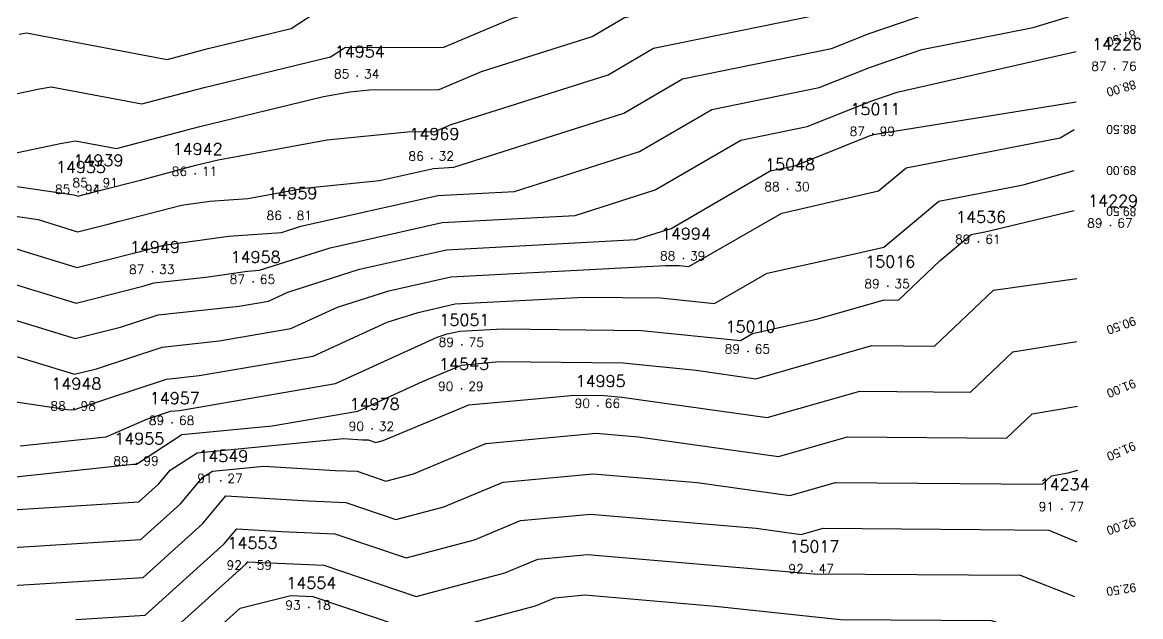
# Model space of a CAD drawing. Header units: millimetres. Extents: x 1412565 to 1412813, y 4931476 to 4931699.
# Drawn here: x 1412723.53 to 1412748.43, y 4931502.86 to 4931516.08 of the extents above; entities that cross this region are included whole.
import ezdxf
from ezdxf.enums import TextEntityAlignment as Align

# ---------------------------------------------------------------- set-up
doc = ezdxf.new("R2010")
doc.units = ezdxf.units.MM
for name, color, linetype in [('CIVIL', 50, 'Continuous'), ('CIVIL-DRAW', 80, 'Continuous'), ('CIVIL-NONAME', 130, 'Continuous'), ('CIVIL-TEXT', 240, 'Continuous'), ('CIVIL-Z', 50, 'Continuous'), ('Tcontours0', 7, 'Continuous'), ('Tcontours1', 7, 'Continuous'), ('Tcontours2', 7, 'Continuous')]:
    doc.layers.add(name, color=color, linetype=linetype)
doc.styles.add('CIVILCADMAIN', font='TXT.SHX')
doc.styles.add('MAVAT_HebTXT', font='hebtxt.shx')
doc.styles.get("Standard").update_dxf_attribs({"font": 'arial.ttf'})

# ---------------------------------------------------------------- blocks, each defined once
blk = doc.blocks.new('CIVIL-ZZ')
at = {"layer": 'CIVIL-DRAW'}
blk.add_point((0, 0), dxfattribs=at)
at = {"layer": 'CIVIL-NONAME'}
blk.add_attdef('NAME', text='', height=1.8, dxfattribs=at).set_placement((0, 2.1), align=Align.CENTER)
at = {"layer": 'CIVIL-TEXT', "flags": 8}
blk.add_attdef('TEXT', text='', height=2, dxfattribs=at).set_placement((0.2, -3.3), align=Align.CENTER)
at = {"layer": 'CIVIL-Z'}
blk.add_attdef('Z1', text='', height=1.6, dxfattribs=at).set_placement((-0.75, -0.225), align=Align.RIGHT)
blk.add_attdef('Z2', (0.75, -0.225), '', height=1.6, dxfattribs=at)

msp = doc.modelspace()

# ---------------------------------------------------------------- linework, layer by layer
at = {"layer": 'Tcontours0'}
for points, elevation in [([(1412721.365, 4931514.069), (1412723.92, 4931514.6), (1412724.173, 4931514.646), (1412726.195, 4931514.265), (1412727.579, 4931514.632), (1412730.395, 4931515.311), (1412730.73, 4931515.53), (1412731.414, 4931515.52), (1412732.918, 4931515.527), (1412734.434, 4931516.167), (1412735.871, 4931516.624), (1412736.288, 4931516.866), (1412741.444, 4931517.916), (1412741.834, 4931518.059), (1412742.064, 4931518.075), (1412742.206, 4931518.173), (1412742.49, 4931518.244), (1412744.764, 4931519.503), (1412745.455, 4931520.394), (1412745.618, 4931520.51), (1412746.539, 4931521.077), (1412746.968, 4931521.535)], 85), ([(1412722.343, 4931505.859), (1412726.005, 4931506.248), (1412726.081, 4931506.253), (1412726.09, 4931506.261), (1412726.095, 4931506.267), (1412727.087, 4931506.91), (1412729.095, 4931507.105), (1412731.002, 4931507.432), (1412732.443, 4931508.09), (1412733.315, 4931508.456), (1412734.152, 4931508.536), (1412736.902, 4931508.504), (1412738.533, 4931508.341), (1412739.866, 4931508.153), (1412742.448, 4931508.889), (1412743.842, 4931508.878), (1412745.156, 4931510.126), (1412747.011, 4931510.381)], 90)]:
    msp.add_lwpolyline(points, dxfattribs=dict(at, elevation=elevation))
at = {"layer": 'Tcontours1'}
for points, elevation in [([(1412720.215, 4931512.897), (1412724.684, 4931512.244), (1412724.778, 4931512.215), (1412724.851, 4931512.233), (1412725.25, 4931512.338), (1412726.164, 4931512.572), (1412727.4, 4931512.9), (1412727.896, 4931513.02), (1412730.317, 4931513.466), (1412732.108, 4931513.648), (1412732.715, 4931513.651), (1412733.082, 4931513.806), (1412736.573, 4931514.915), (1412737.586, 4931515.504), (1412741.821, 4931516.366), (1412742.36, 4931516.582), (1412743.845, 4931517.091), (1412744.58, 4931517.453), (1412745.577, 4931517.757), (1412746.958, 4931519.384)], 86), ([(1412723.083, 4931511.138), (1412724.745, 4931510.629), (1412726.038, 4931510.953), (1412726.137, 4931510.979), (1412726.687, 4931511.12), (1412728.126, 4931511.323), (1412729.305, 4931511.409), (1412729.738, 4931511.548), (1412732.783, 4931512.229), (1412734.49, 4931512.321), (1412737.275, 4931513.206), (1412738.883, 4931514.141), (1412741.277, 4931514.629), (1412742.415, 4931515.083), (1412743.559, 4931515.475), (1412746.035, 4931515.965), (1412746.868, 4931516.219), (1412746.965, 4931516.815)], 87), ([(1412721.482, 4931510.033), (1412724.712, 4931509.044), (1412725.719, 4931509.296), (1412726.555, 4931509.572), (1412728.36, 4931509.769), (1412729.017, 4931509.881), (1412729.445, 4931510.077), (1412731.04, 4931510.589), (1412732.978, 4931511.022), (1412737.195, 4931511.248), (1412737.976, 4931511.497), (1412740.181, 4931512.779), (1412740.733, 4931512.891), (1412742.409, 4931513.56), (1412742.472, 4931513.575), (1412742.485, 4931513.585), (1412746.993, 4931514.313)], 88), ([(1412720.266, 4931508.096), (1412724.536, 4931507.467), (1412724.634, 4931507.458), (1412724.708, 4931507.466), (1412724.743, 4931507.481), (1412726.743, 4931508.142), (1412727.473, 4931508.222), (1412730.01, 4931508.657), (1412731.659, 4931509.41), (1412732.343, 4931509.629), (1412733.173, 4931509.815), (1412736.039, 4931509.969), (1412737.739, 4931509.949), (1412738.947, 4931509.828), (1412740.114, 4931510.498), (1412742.057, 4931510.93), (1412742.715, 4931511.082), (1412743.935, 4931512.104), (1412745.819, 4931512.469), (1412746.95, 4931512.783)], 89), ([(1412721.66, 4931504.292), (1412726.176, 4931504.573), (1412727.059, 4931505.369), (1412727.556, 4931505.962), (1412727.767, 4931506.099), (1412728.908, 4931506.21), (1412730.505, 4931506.114), (1412730.985, 4931506.094), (1412731.627, 4931505.876), (1412732.243, 4931506.04), (1412733.855, 4931506.712), (1412736.307, 4931506.938), (1412737.244, 4931506.859), (1412740.37, 4931506.419), (1412741.906, 4931506.857), (1412745.445, 4931506.828), (1412746.017, 4931507.371), (1412747.026, 4931507.544)], 91), ([(1412724.726, 4931502.797), (1412726.271, 4931502.894), (1412728.028, 4931504.476), (1412728.309, 4931504.813), (1412729.307, 4931504.753), (1412730.492, 4931504.702), (1412732.078, 4931504.165), (1412733.599, 4931504.569), (1412734.623, 4931504.996), (1412736.18, 4931505.14), (1412739.874, 4931504.826), (1412740.873, 4931504.685), (1412741.365, 4931504.825), (1412744.85, 4931504.797), (1412746.386, 4931504.786), (1412747.01, 4931504.523)], 92), ([(1412708.967, 4931496.229), (1412710.951, 4931497.834), (1412711.221, 4931497.95), (1412711.425, 4931497.788), (1412712.869, 4931498.195), (1412716.414, 4931498.956), (1412718.464, 4931499.755), (1412719.728, 4931500.679), (1412720.781, 4931500.852), (1412725.732, 4931501.063), (1412726.32, 4931501.334), (1412726.713, 4931501.543), (1412728.384, 4931503.046), (1412729.51, 4931503.332), (1412729.999, 4931503.31), (1412732.53, 4931502.453), (1412734.956, 4931503.098), (1412735.392, 4931503.28), (1412736.054, 4931503.341), (1412738.961, 4931503.094), (1412741.75, 4931502.793), (1412745.107, 4931502.771), (1412746.957, 4931502.147)], 93)]:
    msp.add_lwpolyline(points, dxfattribs=dict(at, elevation=elevation))
at = {"layer": 'Tcontours2'}
for points, elevation in [([(1412723.463, 4931515.818), (1412723.626, 4931515.848), (1412726.758, 4931515.256), (1412727.668, 4931515.498), (1412729.52, 4931515.944), (1412730.348, 4931516.485), (1412732.038, 4931516.461), (1412733.019, 4931516.466), (1412735.11, 4931517.348), (1412735.52, 4931517.478), (1412735.639, 4931517.548), (1412737.112, 4931517.847), (1412739.454, 4931518.703), (1412740.834, 4931518.8), (1412741.689, 4931519.388), (1412743.389, 4931519.814), (1412744.57, 4931520.468), (1412744.929, 4931520.931), (1412745.265, 4931521.17), (1412746.969, 4931522.448)], 84.5), ([(1412723.182, 4931513.133), (1412724.378, 4931513.382), (1412724.721, 4931513.445), (1412725.632, 4931513.273), (1412727.489, 4931513.766), (1412730.24, 4931514.429), (1412730.827, 4931514.537), (1412731.261, 4931514.581), (1412732.816, 4931514.589), (1412733.758, 4931514.986), (1412736.222, 4931515.769), (1412736.937, 4931516.185), (1412742.092, 4931517.235), (1412742.332, 4931517.331), (1412742.992, 4931517.557), (1412744.784, 4931518.442), (1412744.958, 4931518.538), (1412745.46, 4931519.185), (1412746.265, 4931519.999), (1412746.954, 4931520.596)], 85.5), ([(1412720.469, 4931512.19), (1412723.883, 4931511.691), (1412724.762, 4931511.422), (1412725.445, 4931511.593), (1412725.694, 4931511.658), (1412727.076, 4931512.013), (1412727.707, 4931512.102), (1412728.556, 4931512.164), (1412729.806, 4931512.394), (1412731.489, 4931512.565), (1412732.685, 4931512.833), (1412733.137, 4931512.857), (1412736.924, 4931514.06), (1412738.234, 4931514.823), (1412741.549, 4931515.498), (1412742.388, 4931515.832), (1412744.109, 4931516.422), (1412744.841, 4931516.567), (1412746.223, 4931516.988), (1412746.965, 4931518.076)], 86.5), ([(1412722.283, 4931510.585), (1412724.729, 4931509.837), (1412726.25, 4931510.217), (1412726.462, 4931510.287), (1412727.62, 4931510.413), (1412728.544, 4931510.544), (1412728.816, 4931510.564), (1412730.389, 4931511.068), (1412732.88, 4931511.626), (1412735.842, 4931511.784), (1412737.625, 4931512.351), (1412739.532, 4931513.46), (1412741.005, 4931513.76), (1412742.443, 4931514.334), (1412743.009, 4931514.528), (1412746.993, 4931515.435)], 87.5), ([(1412722.788, 4931508.835), (1412724.696, 4931508.251), (1412725.189, 4931508.374), (1412726.649, 4931508.857), (1412727.916, 4931508.995), (1412729.514, 4931509.269), (1412730.552, 4931509.743), (1412731.692, 4931510.109), (1412733.076, 4931510.419), (1412737.851, 4931510.675), (1412738.158, 4931510.671), (1412738.376, 4931510.649), (1412740.44, 4931511.835), (1412740.995, 4931511.959), (1412742.594, 4931512.329), (1412743.21, 4931512.844), (1412746.638, 4931513.51), (1412746.95, 4931513.697)], 88.5), ([(1412723.489, 4931506.659), (1412725.401, 4931506.862), (1412726.307, 4931507.252), (1412726.836, 4931507.427), (1412727.03, 4931507.448), (1412730.506, 4931508.044), (1412732.766, 4931509.077), (1412732.994, 4931509.15), (1412733.271, 4931509.212), (1412734.226, 4931509.263), (1412737.321, 4931509.226), (1412739.519, 4931509.006), (1412739.788, 4931509.161), (1412741.245, 4931509.485), (1412742.719, 4931509.905), (1412743.04, 4931509.903), (1412743.965, 4931510.781), (1412744.66, 4931511.363), (1412745, 4931511.429), (1412746.95, 4931511.892)], 89.5), ([(1412722.244, 4931505.171), (1412726.128, 4931505.413), (1412726.574, 4931505.815), (1412726.825, 4931506.115), (1412727.427, 4931506.505), (1412730.681, 4931506.82), (1412731.104, 4931506.795), (1412731.231, 4931506.79), (1412731.401, 4931506.732), (1412731.564, 4931506.775), (1412733.471, 4931507.57), (1412735.035, 4931507.714), (1412735.817, 4931507.789), (1412736.484, 4931507.781), (1412736.879, 4931507.742), (1412740.118, 4931507.286), (1412742.177, 4931507.873), (1412744.644, 4931507.853), (1412745.586, 4931508.748), (1412747.011, 4931508.982)], 90.5), ([(1412717.748, 4931502.197), (1412719.191, 4931503.252), (1412719.613, 4931503.763), (1412720.081, 4931503.584), (1412723.193, 4931503.544), (1412726.223, 4931503.733), (1412727.544, 4931504.923), (1412728.063, 4931505.544), (1412729.906, 4931505.434), (1412730.738, 4931505.398), (1412731.853, 4931505.021), (1412732.921, 4931505.305), (1412734.239, 4931505.854), (1412736.244, 4931506.039), (1412738.559, 4931505.842), (1412740.622, 4931505.552), (1412741.635, 4931505.841), (1412746.247, 4931505.803), (1412746.448, 4931505.994), (1412746.819, 4931506.061), (1412747.036, 4931506.121)], 91.5), ([(1412709.03, 4931497.076), (1412709.958, 4931498.227), (1412711.352, 4931498.827), (1412711.377, 4931498.807), (1412711.554, 4931498.857), (1412716.627, 4931499.946), (1412718.225, 4931500.569), (1412719.778, 4931501.704), (1412720.399, 4931501.806), (1412726.145, 4931502.051), (1412726.259, 4931502.05), (1412726.318, 4931502.054), (1412728.513, 4931504.03), (1412728.556, 4931504.082), (1412728.708, 4931504.073), (1412730.245, 4931504.006), (1412732.304, 4931503.309), (1412734.278, 4931503.834), (1412735.008, 4931504.138), (1412736.117, 4931504.24), (1412740.988, 4931503.826), (1412741.146, 4931503.809), (1412745.746, 4931503.779), (1412746.961, 4931503.308)], 92.5)]:
    msp.add_lwpolyline(points, dxfattribs=dict(at, elevation=elevation))

# ---------------------------------------------------------------- block references
at = {"layer": 'CIVIL'}
ref = msp.add_blockref('CIVIL-ZZ', (1412747.85, 4931515.05, 87.76), dxfattribs=dict(at, xscale=0.2, yscale=0.2))
ref.add_attrib('Z2', '76', (1412748, 4931515.005), dxfattribs={"layer": 'CIVIL-Z', "height": 0.2, "style": 'CIVILCADMAIN'})
ref.add_attrib('Z1', '87', (1412747.33, 4931515.005), dxfattribs={"layer": 'CIVIL-Z', "height": 0.2, "style": 'CIVILCADMAIN'})
ref.add_attrib('NAME', '14226', (1412747.35, 4931515.47), dxfattribs={"layer": 'CIVIL-NONAME', "height": 0.26, "style": 'CIVILCADMAIN'})
ref = msp.add_blockref('CIVIL-ZZ', (1412730.99, 4931514.88, 85.34), dxfattribs=dict(at, xscale=0.2, yscale=0.2))
ref.add_attrib('Z2', '34', (1412731.14, 4931514.835), dxfattribs={"layer": 'CIVIL-Z', "height": 0.2, "style": 'CIVILCADMAIN'})
ref.add_attrib('Z1', '85', (1412730.47, 4931514.835), dxfattribs={"layer": 'CIVIL-Z', "height": 0.2, "style": 'CIVILCADMAIN'})
ref.add_attrib('NAME', '14954', (1412730.49, 4931515.3), dxfattribs={"layer": 'CIVIL-NONAME', "height": 0.26, "style": 'CIVILCADMAIN'})
ref = msp.add_blockref('CIVIL-ZZ', (1412742.47, 4931513.6, 87.99), dxfattribs=dict(at, xscale=0.2, yscale=0.2))
ref.add_attrib('Z2', '99', (1412742.62, 4931513.555), dxfattribs={"layer": 'CIVIL-Z', "height": 0.2, "style": 'CIVILCADMAIN'})
ref.add_attrib('Z1', '87', (1412741.95, 4931513.555), dxfattribs={"layer": 'CIVIL-Z', "height": 0.2, "style": 'CIVILCADMAIN'})
ref.add_attrib('NAME', '15011', (1412741.97, 4931514.02), dxfattribs={"layer": 'CIVIL-NONAME', "height": 0.26, "style": 'CIVILCADMAIN'})
ref = msp.add_blockref('CIVIL-ZZ', (1412732.65, 4931513.05, 86.32), dxfattribs=dict(at, xscale=0.2, yscale=0.2))
ref.add_attrib('Z2', '32', (1412732.8, 4931513.005), dxfattribs={"layer": 'CIVIL-Z', "height": 0.2, "style": 'CIVILCADMAIN'})
ref.add_attrib('Z1', '86', (1412732.13, 4931513.005), dxfattribs={"layer": 'CIVIL-Z', "height": 0.2, "style": 'CIVILCADMAIN'})
ref.add_attrib('NAME', '14969', (1412732.15, 4931513.47), dxfattribs={"layer": 'CIVIL-NONAME', "height": 0.26, "style": 'CIVILCADMAIN'})
ref = msp.add_blockref('CIVIL-ZZ', (1412727.38, 4931512.71, 86.11), dxfattribs=dict(at, xscale=0.2, yscale=0.2))
ref.add_attrib('Z2', '11', (1412727.53, 4931512.665), dxfattribs={"layer": 'CIVIL-Z', "height": 0.2, "style": 'CIVILCADMAIN'})
ref.add_attrib('Z1', '86', (1412726.86, 4931512.665), dxfattribs={"layer": 'CIVIL-Z', "height": 0.2, "style": 'CIVILCADMAIN'})
ref.add_attrib('NAME', '14942', (1412726.88, 4931513.13), dxfattribs={"layer": 'CIVIL-NONAME', "height": 0.26, "style": 'CIVILCADMAIN'})
ref = msp.add_blockref('CIVIL-ZZ', (1412724.78, 4931512.31, 85.94), dxfattribs=dict(at, xscale=0.2, yscale=0.2))
ref.add_attrib('Z2', '94', (1412724.93, 4931512.265), dxfattribs={"layer": 'CIVIL-Z', "height": 0.2, "style": 'CIVILCADMAIN'})
ref.add_attrib('Z1', '85', (1412724.26, 4931512.265), dxfattribs={"layer": 'CIVIL-Z', "height": 0.2, "style": 'CIVILCADMAIN'})
ref.add_attrib('NAME', '14935', (1412724.28, 4931512.73), dxfattribs={"layer": 'CIVIL-NONAME', "height": 0.26, "style": 'CIVILCADMAIN'})
ref = msp.add_blockref('CIVIL-ZZ', (1412725.17, 4931512.46, 85.91), dxfattribs=dict(at, xscale=0.2, yscale=0.2))
ref.add_attrib('Z2', '91', (1412725.32, 4931512.415), dxfattribs={"layer": 'CIVIL-Z', "height": 0.2, "style": 'CIVILCADMAIN'})
ref.add_attrib('Z1', '85', (1412724.65, 4931512.415), dxfattribs={"layer": 'CIVIL-Z', "height": 0.2, "style": 'CIVILCADMAIN'})
ref.add_attrib('NAME', '14939', (1412724.67, 4931512.88), dxfattribs={"layer": 'CIVIL-NONAME', "height": 0.26, "style": 'CIVILCADMAIN'})
ref = msp.add_blockref('CIVIL-ZZ', (1412740.57, 4931512.37, 88.3), dxfattribs=dict(at, xscale=0.2, yscale=0.2))
ref.add_attrib('Z2', '30', (1412740.72, 4931512.325), dxfattribs={"layer": 'CIVIL-Z', "height": 0.2, "style": 'CIVILCADMAIN'})
ref.add_attrib('Z1', '88', (1412740.05, 4931512.325), dxfattribs={"layer": 'CIVIL-Z', "height": 0.2, "style": 'CIVILCADMAIN'})
ref.add_attrib('NAME', '15048', (1412740.07, 4931512.79), dxfattribs={"layer": 'CIVIL-NONAME', "height": 0.26, "style": 'CIVILCADMAIN'})
ref = msp.add_blockref('CIVIL-ZZ', (1412729.49, 4931511.73, 86.81), dxfattribs=dict(at, xscale=0.2, yscale=0.2))
ref.add_attrib('Z2', '81', (1412729.64, 4931511.685), dxfattribs={"layer": 'CIVIL-Z', "height": 0.2, "style": 'CIVILCADMAIN'})
ref.add_attrib('Z1', '86', (1412728.97, 4931511.685), dxfattribs={"layer": 'CIVIL-Z', "height": 0.2, "style": 'CIVILCADMAIN'})
ref.add_attrib('NAME', '14959', (1412728.99, 4931512.15), dxfattribs={"layer": 'CIVIL-NONAME', "height": 0.26, "style": 'CIVILCADMAIN'})
ref = msp.add_blockref('CIVIL-ZZ', (1412747.76, 4931511.56, 89.67), dxfattribs=dict(at, xscale=0.2, yscale=0.2))
ref.add_attrib('Z2', '67', (1412747.91, 4931511.515), dxfattribs={"layer": 'CIVIL-Z', "height": 0.2, "style": 'CIVILCADMAIN'})
ref.add_attrib('Z1', '89', (1412747.24, 4931511.515), dxfattribs={"layer": 'CIVIL-Z', "height": 0.2, "style": 'CIVILCADMAIN'})
ref.add_attrib('NAME', '14229', (1412747.26, 4931511.98), dxfattribs={"layer": 'CIVIL-NONAME', "height": 0.26, "style": 'CIVILCADMAIN'})
ref = msp.add_blockref('CIVIL-ZZ', (1412744.82, 4931511.2, 89.61), dxfattribs=dict(at, xscale=0.2, yscale=0.2))
ref.add_attrib('Z2', '61', (1412744.97, 4931511.155), dxfattribs={"layer": 'CIVIL-Z', "height": 0.2, "style": 'CIVILCADMAIN'})
ref.add_attrib('Z1', '89', (1412744.3, 4931511.155), dxfattribs={"layer": 'CIVIL-Z', "height": 0.2, "style": 'CIVILCADMAIN'})
ref.add_attrib('NAME', '14536', (1412744.32, 4931511.62), dxfattribs={"layer": 'CIVIL-NONAME', "height": 0.26, "style": 'CIVILCADMAIN'})
ref = msp.add_blockref('CIVIL-ZZ', (1412738.25, 4931510.83, 88.39), dxfattribs=dict(at, xscale=0.2, yscale=0.2))
ref.add_attrib('Z2', '39', (1412738.4, 4931510.785), dxfattribs={"layer": 'CIVIL-Z', "height": 0.2, "style": 'CIVILCADMAIN'})
ref.add_attrib('Z1', '88', (1412737.73, 4931510.785), dxfattribs={"layer": 'CIVIL-Z', "height": 0.2, "style": 'CIVILCADMAIN'})
ref.add_attrib('NAME', '14994', (1412737.75, 4931511.25), dxfattribs={"layer": 'CIVIL-NONAME', "height": 0.26, "style": 'CIVILCADMAIN'})
ref = msp.add_blockref('CIVIL-ZZ', (1412726.43, 4931510.53, 87.33), dxfattribs=dict(at, xscale=0.2, yscale=0.2))
ref.add_attrib('Z2', '33', (1412726.58, 4931510.485), dxfattribs={"layer": 'CIVIL-Z', "height": 0.2, "style": 'CIVILCADMAIN'})
ref.add_attrib('Z1', '87', (1412725.91, 4931510.485), dxfattribs={"layer": 'CIVIL-Z', "height": 0.2, "style": 'CIVILCADMAIN'})
ref.add_attrib('NAME', '14949', (1412725.93, 4931510.95), dxfattribs={"layer": 'CIVIL-NONAME', "height": 0.26, "style": 'CIVILCADMAIN'})
ref = msp.add_blockref('CIVIL-ZZ', (1412728.67, 4931510.31, 87.65), dxfattribs=dict(at, xscale=0.2, yscale=0.2))
ref.add_attrib('Z2', '65', (1412728.82, 4931510.265), dxfattribs={"layer": 'CIVIL-Z', "height": 0.2, "style": 'CIVILCADMAIN'})
ref.add_attrib('Z1', '87', (1412728.15, 4931510.265), dxfattribs={"layer": 'CIVIL-Z', "height": 0.2, "style": 'CIVILCADMAIN'})
ref.add_attrib('NAME', '14958', (1412728.17, 4931510.73), dxfattribs={"layer": 'CIVIL-NONAME', "height": 0.26, "style": 'CIVILCADMAIN'})
ref = msp.add_blockref('CIVIL-ZZ', (1412742.8, 4931510.21, 89.35), dxfattribs=dict(at, xscale=0.2, yscale=0.2))
ref.add_attrib('Z2', '35', (1412742.95, 4931510.165), dxfattribs={"layer": 'CIVIL-Z', "height": 0.2, "style": 'CIVILCADMAIN'})
ref.add_attrib('Z1', '89', (1412742.28, 4931510.165), dxfattribs={"layer": 'CIVIL-Z', "height": 0.2, "style": 'CIVILCADMAIN'})
ref.add_attrib('NAME', '15016', (1412742.3, 4931510.63), dxfattribs={"layer": 'CIVIL-NONAME', "height": 0.26, "style": 'CIVILCADMAIN'})
ref = msp.add_blockref('CIVIL-ZZ', (1412733.32, 4931508.91, 89.75), dxfattribs=dict(at, xscale=0.2, yscale=0.2))
ref.add_attrib('Z2', '75', (1412733.47, 4931508.865), dxfattribs={"layer": 'CIVIL-Z', "height": 0.2, "style": 'CIVILCADMAIN'})
ref.add_attrib('Z1', '89', (1412732.8, 4931508.865), dxfattribs={"layer": 'CIVIL-Z', "height": 0.2, "style": 'CIVILCADMAIN'})
ref.add_attrib('NAME', '15051', (1412732.82, 4931509.33), dxfattribs={"layer": 'CIVIL-NONAME', "height": 0.26, "style": 'CIVILCADMAIN'})
ref = msp.add_blockref('CIVIL-ZZ', (1412739.69, 4931508.76, 89.65), dxfattribs=dict(at, xscale=0.2, yscale=0.2))
ref.add_attrib('Z2', '65', (1412739.84, 4931508.715), dxfattribs={"layer": 'CIVIL-Z', "height": 0.2, "style": 'CIVILCADMAIN'})
ref.add_attrib('Z1', '89', (1412739.17, 4931508.715), dxfattribs={"layer": 'CIVIL-Z', "height": 0.2, "style": 'CIVILCADMAIN'})
ref.add_attrib('NAME', '15010', (1412739.19, 4931509.18), dxfattribs={"layer": 'CIVIL-NONAME', "height": 0.26, "style": 'CIVILCADMAIN'})
ref = msp.add_blockref('CIVIL-ZZ', (1412733.31, 4931507.93, 90.29), dxfattribs=dict(at, xscale=0.2, yscale=0.2))
ref.add_attrib('Z2', '29', (1412733.46, 4931507.885), dxfattribs={"layer": 'CIVIL-Z', "height": 0.2, "style": 'CIVILCADMAIN'})
ref.add_attrib('Z1', '90', (1412732.79, 4931507.885), dxfattribs={"layer": 'CIVIL-Z', "height": 0.2, "style": 'CIVILCADMAIN'})
ref.add_attrib('NAME', '14543', (1412732.81, 4931508.35), dxfattribs={"layer": 'CIVIL-NONAME', "height": 0.26, "style": 'CIVILCADMAIN'})
ref = msp.add_blockref('CIVIL-ZZ', (1412736.35, 4931507.55, 90.66), dxfattribs=dict(at, xscale=0.2, yscale=0.2))
ref.add_attrib('Z2', '66', (1412736.5, 4931507.505), dxfattribs={"layer": 'CIVIL-Z', "height": 0.2, "style": 'CIVILCADMAIN'})
ref.add_attrib('Z1', '90', (1412735.83, 4931507.505), dxfattribs={"layer": 'CIVIL-Z', "height": 0.2, "style": 'CIVILCADMAIN'})
ref.add_attrib('NAME', '14995', (1412735.85, 4931507.97), dxfattribs={"layer": 'CIVIL-NONAME', "height": 0.26, "style": 'CIVILCADMAIN'})
ref = msp.add_blockref('CIVIL-ZZ', (1412724.68, 4931507.49, 88.98), dxfattribs=dict(at, xscale=0.2, yscale=0.2))
ref.add_attrib('Z2', '98', (1412724.83, 4931507.445), dxfattribs={"layer": 'CIVIL-Z', "height": 0.2, "style": 'CIVILCADMAIN'})
ref.add_attrib('Z1', '88', (1412724.16, 4931507.445), dxfattribs={"layer": 'CIVIL-Z', "height": 0.2, "style": 'CIVILCADMAIN'})
ref.add_attrib('NAME', '14948', (1412724.18, 4931507.91), dxfattribs={"layer": 'CIVIL-NONAME', "height": 0.26, "style": 'CIVILCADMAIN'})
ref = msp.add_blockref('CIVIL-ZZ', (1412726.87, 4931507.17, 89.68), dxfattribs=dict(at, xscale=0.2, yscale=0.2))
ref.add_attrib('Z2', '68', (1412727.02, 4931507.125), dxfattribs={"layer": 'CIVIL-Z', "height": 0.2, "style": 'CIVILCADMAIN'})
ref.add_attrib('Z1', '89', (1412726.35, 4931507.125), dxfattribs={"layer": 'CIVIL-Z', "height": 0.2, "style": 'CIVILCADMAIN'})
ref.add_attrib('NAME', '14957', (1412726.37, 4931507.59), dxfattribs={"layer": 'CIVIL-NONAME', "height": 0.26, "style": 'CIVILCADMAIN'})
ref = msp.add_blockref('CIVIL-ZZ', (1412731.32, 4931507.04, 90.32), dxfattribs=dict(at, xscale=0.2, yscale=0.2))
ref.add_attrib('Z2', '32', (1412731.47, 4931506.995), dxfattribs={"layer": 'CIVIL-Z', "height": 0.2, "style": 'CIVILCADMAIN'})
ref.add_attrib('Z1', '90', (1412730.8, 4931506.995), dxfattribs={"layer": 'CIVIL-Z', "height": 0.2, "style": 'CIVILCADMAIN'})
ref.add_attrib('NAME', '14978', (1412730.82, 4931507.46), dxfattribs={"layer": 'CIVIL-NONAME', "height": 0.26, "style": 'CIVILCADMAIN'})
ref = msp.add_blockref('CIVIL-ZZ', (1412726.08, 4931506.27, 89.99), dxfattribs=dict(at, xscale=0.2, yscale=0.2))
ref.add_attrib('Z2', '99', (1412726.23, 4931506.225), dxfattribs={"layer": 'CIVIL-Z', "height": 0.2, "style": 'CIVILCADMAIN'})
ref.add_attrib('Z1', '89', (1412725.56, 4931506.225), dxfattribs={"layer": 'CIVIL-Z', "height": 0.2, "style": 'CIVILCADMAIN'})
ref.add_attrib('NAME', '14955', (1412725.58, 4931506.69), dxfattribs={"layer": 'CIVIL-NONAME', "height": 0.26, "style": 'CIVILCADMAIN'})
ref = msp.add_blockref('CIVIL-ZZ', (1412727.95, 4931505.88, 91.27), dxfattribs=dict(at, xscale=0.2, yscale=0.2))
ref.add_attrib('Z2', '27', (1412728.1, 4931505.835), dxfattribs={"layer": 'CIVIL-Z', "height": 0.2, "style": 'CIVILCADMAIN'})
ref.add_attrib('Z1', '91', (1412727.43, 4931505.835), dxfattribs={"layer": 'CIVIL-Z', "height": 0.2, "style": 'CIVILCADMAIN'})
ref.add_attrib('NAME', '14549', (1412727.45, 4931506.3), dxfattribs={"layer": 'CIVIL-NONAME', "height": 0.26, "style": 'CIVILCADMAIN'})
ref = msp.add_blockref('CIVIL-ZZ', (1412746.68, 4931505.25, 91.77), dxfattribs=dict(at, xscale=0.2, yscale=0.2))
ref.add_attrib('Z2', '77', (1412746.83, 4931505.205), dxfattribs={"layer": 'CIVIL-Z', "height": 0.2, "style": 'CIVILCADMAIN'})
ref.add_attrib('Z1', '91', (1412746.16, 4931505.205), dxfattribs={"layer": 'CIVIL-Z', "height": 0.2, "style": 'CIVILCADMAIN'})
ref.add_attrib('NAME', '14234', (1412746.18, 4931505.67), dxfattribs={"layer": 'CIVIL-NONAME', "height": 0.26, "style": 'CIVILCADMAIN'})
ref = msp.add_blockref('CIVIL-ZZ', (1412728.6, 4931503.95, 92.59), dxfattribs=dict(at, xscale=0.2, yscale=0.2))
ref.add_attrib('Z2', '59', (1412728.75, 4931503.905), dxfattribs={"layer": 'CIVIL-Z', "height": 0.2, "style": 'CIVILCADMAIN'})
ref.add_attrib('Z1', '92', (1412728.08, 4931503.905), dxfattribs={"layer": 'CIVIL-Z', "height": 0.2, "style": 'CIVILCADMAIN'})
ref.add_attrib('NAME', '14553', (1412728.1, 4931504.37), dxfattribs={"layer": 'CIVIL-NONAME', "height": 0.26, "style": 'CIVILCADMAIN'})
ref = msp.add_blockref('CIVIL-ZZ', (1412741.11, 4931503.87, 92.47), dxfattribs=dict(at, xscale=0.2, yscale=0.2))
ref.add_attrib('Z2', '47', (1412741.26, 4931503.825), dxfattribs={"layer": 'CIVIL-Z', "height": 0.2, "style": 'CIVILCADMAIN'})
ref.add_attrib('Z1', '92', (1412740.59, 4931503.825), dxfattribs={"layer": 'CIVIL-Z', "height": 0.2, "style": 'CIVILCADMAIN'})
ref.add_attrib('NAME', '15017', (1412740.61, 4931504.29), dxfattribs={"layer": 'CIVIL-NONAME', "height": 0.26, "style": 'CIVILCADMAIN'})
ref = msp.add_blockref('CIVIL-ZZ', (1412729.91, 4931503.06, 93.18), dxfattribs=dict(at, xscale=0.2, yscale=0.2))
ref.add_attrib('Z2', '18', (1412730.06, 4931503.015), dxfattribs={"layer": 'CIVIL-Z', "height": 0.2, "style": 'CIVILCADMAIN'})
ref.add_attrib('Z1', '93', (1412729.39, 4931503.015), dxfattribs={"layer": 'CIVIL-Z', "height": 0.2, "style": 'CIVILCADMAIN'})
ref.add_attrib('NAME', '14554', (1412729.41, 4931503.48), dxfattribs={"layer": 'CIVIL-NONAME', "height": 0.26, "style": 'CIVILCADMAIN'})

# ---------------------------------------------------------------- texts
at = {"layer": 'Tcontours1', "style": 'MAVAT_HebTXT'}
for s, rotation, p in [('88.00', 196.5328, (1412748, 4931514.612, 88)), ('89.00', 180.0662, (1412748, 4931512.784, 89)), ('91.00', 201.9649, (1412748, 4931507.936, 91)), ('92.00', 199.4795, (1412748, 4931504.873, 92))]:
    msp.add_text(s, height=0.2, rotation=rotation, dxfattribs=at).set_placement(p, align=Align.MIDDLE_CENTER)
at = {"layer": 'Tcontours2', "style": 'MAVAT_HebTXT'}
for s, rotation, p in [('87.50', 196.4127, (1412748, 4931515.732, 87.5)), ('88.50', 180.0662, (1412748, 4931513.698, 88.5)), ('89.50', 178.8463, (1412748, 4931511.871, 89.5)), ('90.50', 199.6502, (1412748, 4931509.335, 90.5)), ('91.50', 203.3772, (1412748, 4931506.538, 91.5)), ('92.50', 188.4835, (1412748, 4931503.463, 92.5))]:
    msp.add_text(s, height=0.2, rotation=rotation, dxfattribs=at).set_placement(p, align=Align.MIDDLE_CENTER)

doc.saveas('drawing.dxf')
